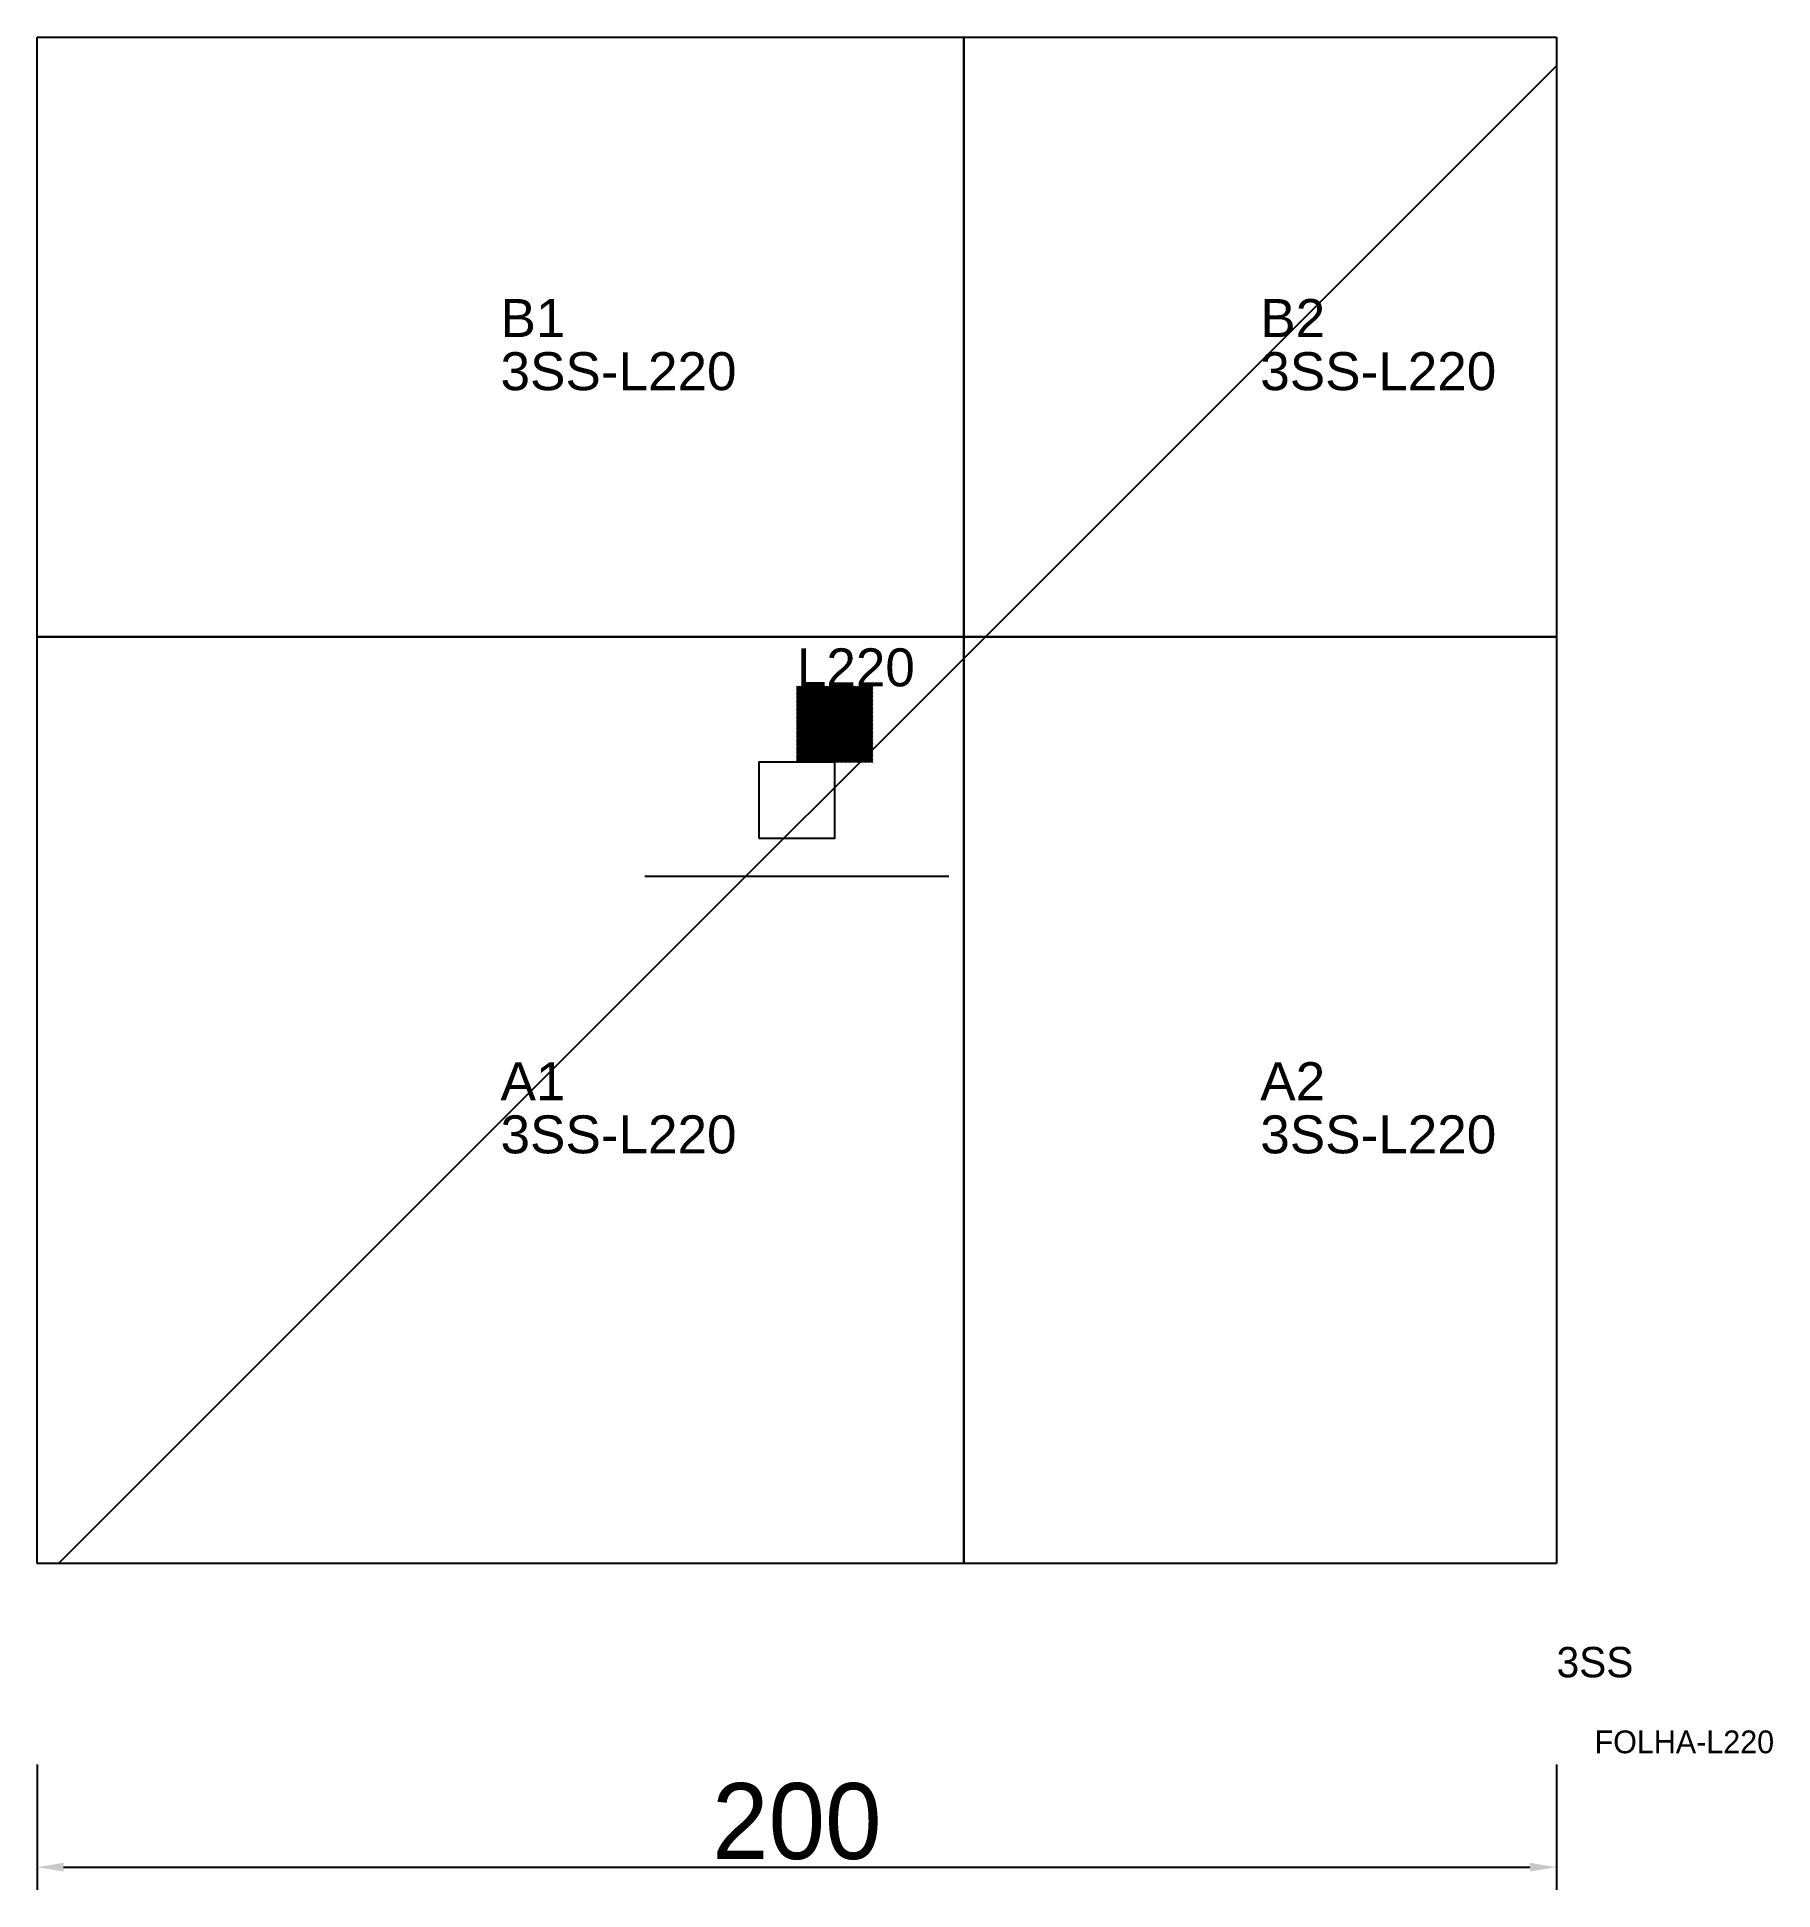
# Model space of a CAD drawing. Header units: metres. Extents: x 222 to 451, y -42 to 202.
import ezdxf

# ---------------------------------------------------------------- set-up
doc = ezdxf.new("R2010")
doc.units = ezdxf.units.M
for name, color, linetype in [('3', 3, 'CONTINUOUS'), ('AUX00', 7, 'CONTINUOUS'), ('COTA', 241, 'CONTINUOUS'), ('FOLHA', 255, 'CONTINUOUS'), ('Hachura', 251, 'CONTINUOUS'), ('NOMENCLATURA', 7, 'CONTINUOUS'), ('Nível', 160, 'CONTINUOUS'), ('Painéis', 200, 'CONTINUOUS'), ('Pilares', 5, 'CONTINUOUS'), ('REAPROVEITAMENTO', 251, 'CONTINUOUS'), ('SARR_2.2x7', 40, 'CONTINUOUS')]:
    doc.layers.add(name, color=color, linetype=linetype)
doc.styles.add('ARIAL', font='Arial.ttf')
doc.styles.add('STR_STANDARD', font='arial.ttf')
doc.dimstyles.new('EZ DXF', dxfattribs={"dimtxt": 10, "dimasz": 3.5, "dimexe": 3, "dimexo": 1.5, "dimgap": 1, "dimtad": 1, "dimdec": 1, "dimdsep": 46, "dimcen": 2.5, "dimazin": 3, "dimtfac": 1, "dimtmove": 0, "dimatfit": 3})

msp = doc.modelspace()

# ---------------------------------------------------------------- hatches: boundary and pattern name
at = {"layer": 'Hachura'}
h = msp.add_hatch(dxfattribs=at)
h.set_pattern_fill('ANSI31', scale=50)
h.paths.add_polyline_path([(422.2, 0.5), (222.2, 0.5), (222.2, 201.5), (422.2, 201.5)])
h = msp.add_hatch(dxfattribs=at)
h.set_pattern_fill('ANSI31', scale=50)
h.paths.add_polyline_path([(422.2, 0.5), (222.2, 0.5), (222.2, 201.5), (422.2, 201.5)])
at = {"layer": 'Reaproveitamento'}
h = msp.add_hatch(dxfattribs=at)
h.set_pattern_fill('SOLID')
h.paths.add_polyline_path([(322.2, 106), (332.2, 106), (332.2, 116), (322.2, 116)])
h = msp.add_hatch(dxfattribs=at)
h.set_pattern_fill('SOLID')
h.paths.add_polyline_path([(322.2, 106), (332.2, 106), (332.2, 116), (322.2, 116)])

# ---------------------------------------------------------------- linework, layer by layer
at = {"layer": '3'}
for points in [[(344.2, 0.5), (344.2, 201.5)], [(344.2, 0.5), (344.2, 201.5)], [(222.2, 122.5), (422.2, 122.5)], [(222.2, 122.5), (422.2, 122.5)]]:
    msp.add_lwpolyline(points, close=True, dxfattribs=at)
at = {"layer": 'Painéis', "color": 200}
for p, q in [((222.2, 0.5), (222.2, 201.5)), ((222.2, 201.5), (422.2, 201.5)), ((222.2, 0.5), (222.2, 201.5)), ((222.2, 201.5), (422.2, 201.5)), ((422.2, 201.5), (422.2, 0.5)), ((422.2, 201.5), (422.2, 0.5)), ((422.2, 0.5), (222.2, 0.5)), ((422.2, 0.5), (222.2, 0.5))]:
    msp.add_line(p, q, dxfattribs=at)
at = {"layer": 'Pilares'}
msp.add_lwpolyline([(317.2, 96), (327.2, 96), (327.2, 106), (317.2, 106)], close=True, dxfattribs=at)
msp.add_lwpolyline([(317.2, 96), (327.2, 96), (327.2, 106), (317.2, 106)], close=True, dxfattribs=at)
at = {"layer": 'SARR_2.2x7'}
msp.add_line((302.2, 91), (342.2, 91), dxfattribs=at)
msp.add_line((302.2, 91), (342.2, 91), dxfattribs=at)

# ---------------------------------------------------------------- texts
at = {"layer": '3', "style": 'STR_STANDARD'}
for s, p in [('B1', (283.2, 162)), ('B1', (283.2, 162)), ('B2', (383.2, 162)), ('B2', (383.2, 162)), ('A1', (283.2, 61.5)), ('A1', (283.2, 61.5)), ('A2', (383.2, 61.5)), ('A2', (383.2, 61.5))]:
    msp.add_text(s, height=5, dxfattribs=at).set_placement(p)
at = {"layer": 'AUX00', "style": 'STR_STANDARD'}
for p in [(283.2, 155), (283.2, 155), (383.2, 155), (383.2, 155), (283.2, 54.5), (283.2, 54.5), (383.2, 54.5), (383.2, 54.5)]:
    msp.add_text('3SS-L220', height=5, dxfattribs=at).set_placement(p)
at = {"layer": 'FOLHA'}
msp.add_text('FOLHA-L220', height=3, dxfattribs=at).set_placement((427.2, -24.5))
msp.add_text('FOLHA-L220', height=3, dxfattribs=at).set_placement((427.2, -24.5))
at = {"layer": 'NOMENCLATURA', "insert": (322.2, 121), "char_height": 5, "attachment_point": 1, "style": 'ARIAL'}
msp.add_mtext('L220', dxfattribs=at)
msp.add_mtext('L220', dxfattribs=at)
at = {"layer": 'Nível'}
msp.add_text('3SS', height=4, dxfattribs=at).set_placement((422.2, -14.5))
msp.add_text('3SS', height=4, dxfattribs=at).set_placement((422.2, -14.5))

# ---------------------------------------------------------------- dimensions: what is measured, and where the dimension line sits
at = {"layer": 'COTA'}
msp.add_linear_dim(base=(222.2, -39.5), p1=(222.2, -24.5), p2=(422.2, -24.5), dimstyle='EZ DXF', dxfattribs=at).render()
msp.add_linear_dim(base=(222.2, -39.5), p1=(222.2, -24.5), p2=(422.2, -24.5), dimstyle='EZ DXF', dxfattribs=at).render()

doc.saveas('drawing.dxf')
